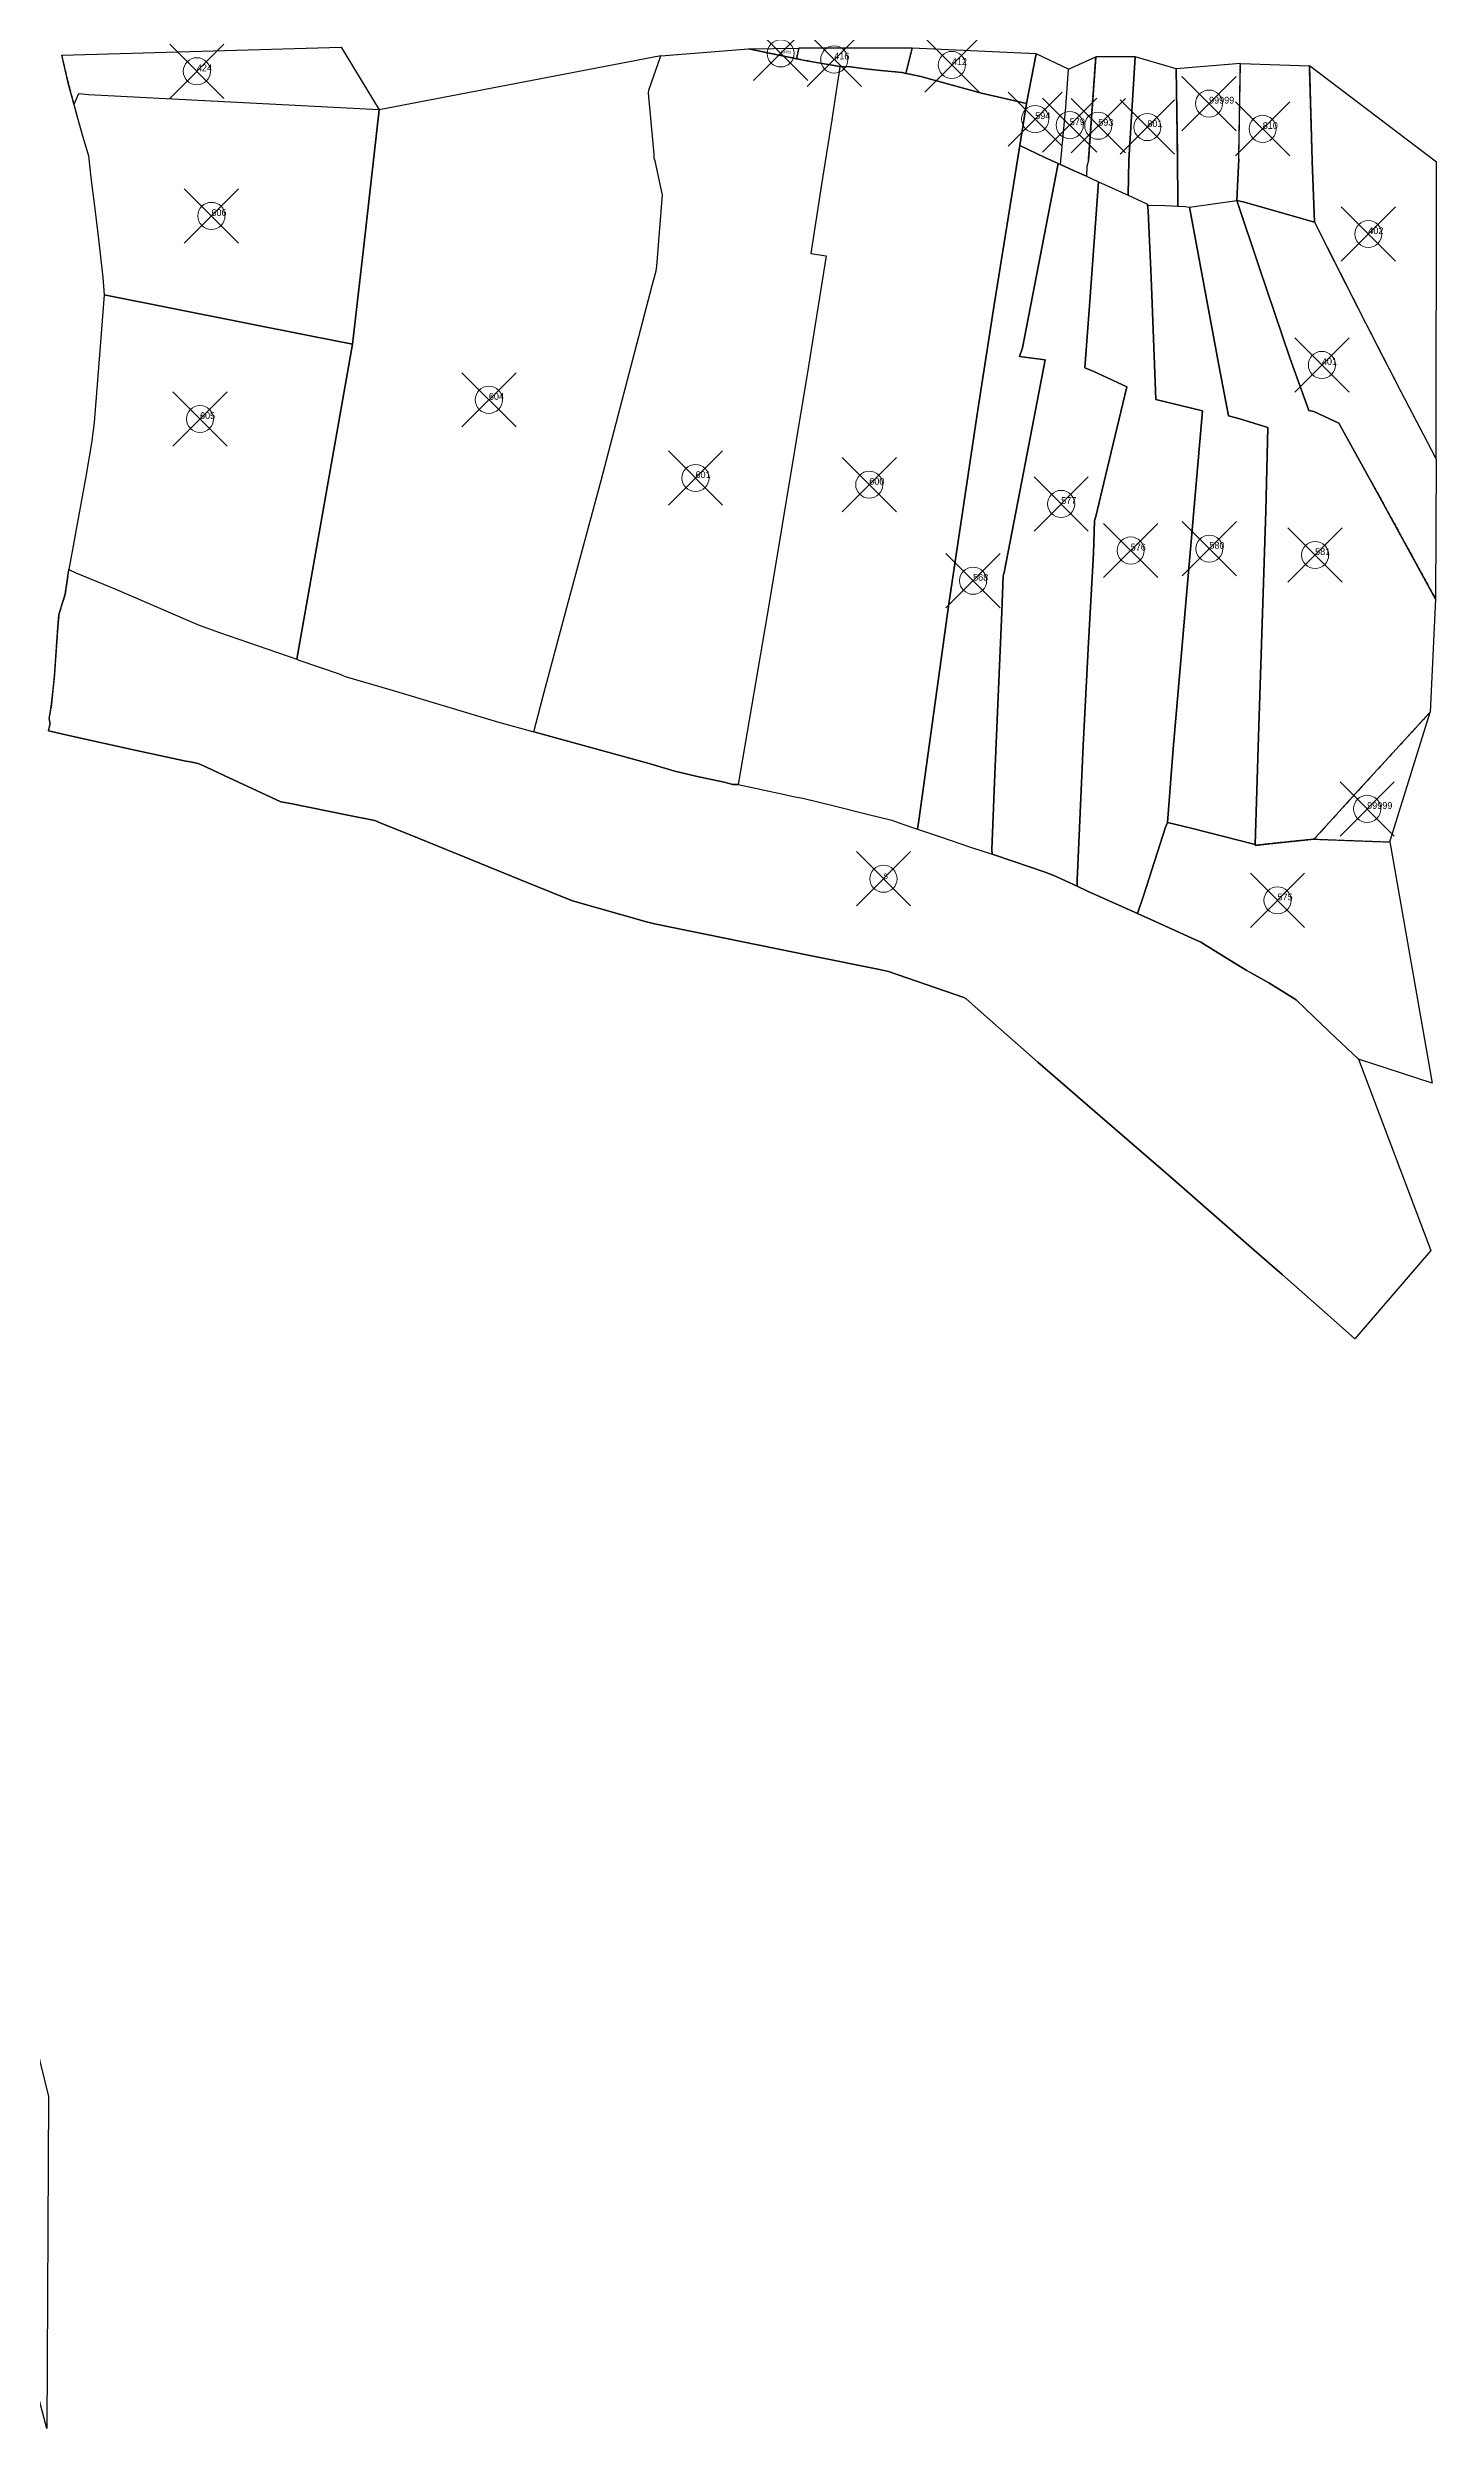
# Model space of a CAD drawing. Header units: millimetres. Extents: x 0 to 2247, y -2746 to 0.
# Drawn here: x 762 to 1274, y -2563 to -1685 of the extents above; entities that cross this region are included whole.
import ezdxf

# ---------------------------------------------------------------- set-up
doc = ezdxf.new("R2010")
doc.units = ezdxf.units.MM
doc.header["$PDMODE"] = 35
doc.header["$PDSIZE"] = 10
doc.linetypes.add('DASHED', pattern=[0.75, 0.5, -0.25])
doc.linetypes.add('DASHED2', pattern=[9.525, 6.35, -3.175])
for name, color, linetype, lineweight in [('Poly_Survey_Bndry', 250, 'Continuous', 30), ('Poly_Village_Bndry', 250, 'Continuous', 30), ('Text_Survey_No', 250, 'Continuous', 0)]:
    doc.layers.add(name, color=color, linetype=linetype, lineweight=lineweight)
doc.styles.get("Standard").update_dxf_attribs({"font": 'SakalBharati.ttf'})

msp = doc.modelspace()

# ---------------------------------------------------------------- linework, layer by layer
at = {"layer": 'Poly_Survey_Bndry', "linetype": 'ByBlock'}
for points in [[(767.46, -1688), (870.5, -1685.05), (884.52, -1708.11), (777.32, -1702.62), (773.65, -1702.22), (771.97, -1706.17), (771.79, -1705.48), (769.98, -1698.74)], [(988.8, -1740.98), (988.94, -1739.61), (986.27, -1726.99), (985.92, -1726.06), (985.93, -1724.45), (983.82, -1701.94), (983.89, -1700.89), (988.36, -1688.25), (884.52, -1708.11), (878.73, -1759.39), (874.71, -1794.56), (854.1, -1910.72), (854.9, -1911), (869.72, -1916.07), (872.01, -1917.05), (889.36, -1922.06), (928.18, -1933.72), (941.58, -1937.43), (944.86, -1924.69), (954.25, -1889.81), (966.36, -1844.81), (977.4, -1802.47), (985.19, -1772.92), (986.58, -1767.44), (986.9, -1765.77)], [(988.8, -1740.98), (988.94, -1739.61), (986.27, -1726.99), (985.92, -1726.06), (985.93, -1724.45), (983.82, -1701.94), (983.89, -1700.89), (988.36, -1688.25), (1020.69, -1685.69), (1038.41, -1689.3), (1042.15, -1690.06), (1054.32, -1692.18), (1053.92, -1694.96), (1053.63, -1697.07), (1051.38, -1711.78), (1047.51, -1736.39), (1043.63, -1761.13), (1049.27, -1762.01), (1042.77, -1802.68), (1028.29, -1890), (1016.87, -1956.85), (1014.94, -1956.84), (1011.65, -1955.97), (1001.24, -1953.82), (993.53, -1951.94), (983.56, -1949.06), (941.58, -1937.43), (944.86, -1924.69), (954.25, -1889.81), (966.36, -1844.81), (977.4, -1802.47), (985.19, -1772.92), (986.58, -1767.44), (986.9, -1765.77)], [(1120.68, -1721.25), (1123.23, -1705.86), (1106.59, -1701.96), (1084.22, -1695.86), (1080.1, -1695.02), (1078.7, -1694.72), (1077.31, -1694.41), (1069.41, -1693.63), (1063.71, -1692.96), (1058.23, -1692.32), (1054.32, -1692.18), (1053.92, -1694.96), (1053.63, -1697.07), (1051.38, -1711.78), (1047.51, -1736.39), (1043.63, -1761.13), (1049.27, -1762.01), (1042.77, -1802.68), (1028.29, -1890), (1016.87, -1956.85), (1033.4, -1960.42), (1037.81, -1961.37), (1040.75, -1961.89), (1052.27, -1964.77), (1064.37, -1967.78), (1073.58, -1969.97), (1077.54, -1971.5), (1082.96, -1973.33), (1083.42, -1970.19), (1089.04, -1930.22), (1094.49, -1890.3), (1105.21, -1818.78), (1111.23, -1780.07)], [(1038.41, -1689.3), (1020.69, -1685.69), (1039.28, -1685.34)], [(1081.06, -1685.44), (1039.28, -1685.34), (1038.41, -1689.3), (1042.15, -1690.06), (1054.32, -1692.18), (1058.23, -1692.32), (1063.71, -1692.96), (1069.41, -1693.63), (1077.31, -1694.41), (1078.7, -1694.72)], [(1126.75, -1687.53), (1081.06, -1685.44), (1078.7, -1694.72), (1080.1, -1695.02), (1084.22, -1695.86), (1106.59, -1701.96), (1123.23, -1705.86)], [(1138.67, -1693.16), (1126.75, -1687.53), (1123.23, -1705.86), (1120.68, -1721.25), (1129.91, -1725.73), (1134.81, -1727.92), (1135.75, -1728.34), (1137.65, -1707.09)], [(1145.98, -1726.84), (1145.36, -1728.98), (1145.27, -1732.65), (1140.8, -1730.62), (1135.75, -1728.34), (1137.65, -1707.09), (1138.67, -1693.16), (1148.68, -1688.63)], [(1145.98, -1726.84), (1145.36, -1728.98), (1145.27, -1732.65), (1149.74, -1734.69), (1160.64, -1739.65), (1160.92, -1726.68), (1163.29, -1688.63), (1148.68, -1688.63)], [(1160.92, -1726.68), (1160.64, -1739.65), (1167.77, -1742.9), (1167.82, -1743.28), (1174.35, -1743.46), (1178.98, -1743.7), (1178.79, -1724.47), (1178.41, -1692.97), (1163.29, -1688.63)], [(1178.79, -1724.47), (1178.98, -1743.7), (1181.68, -1743.83), (1183.27, -1743.98), (1200.77, -1741.54), (1201.43, -1726.21), (1202.01, -1691.07), (1178.41, -1692.97)], [(1228.49, -1727), (1229.35, -1749.6), (1203.02, -1742.03), (1200.77, -1741.54), (1201.43, -1726.21), (1202.01, -1691.07), (1227.46, -1691.94)], [(1228.49, -1727), (1229.35, -1749.6), (1248.13, -1786.67), (1261.22, -1811.98), (1270.87, -1830.55), (1274.25, -1836.91), (1274.32, -1727.41), (1227.46, -1691.94)], [(775.16, -1717.77), (776.38, -1721.73), (777.35, -1725.12), (778.39, -1734.22), (779.63, -1744.68), (779.75, -1745.62), (780.98, -1755.79), (782.65, -1769.99), (783.15, -1776.32), (859.67, -1791.56), (874.71, -1794.56), (878.73, -1759.39), (884.52, -1708.11), (777.32, -1702.62), (773.65, -1702.22), (771.97, -1706.17), (773.18, -1710.71)], [(1134.81, -1727.92), (1129.91, -1725.73), (1120.68, -1721.25), (1111.23, -1780.07), (1105.21, -1818.78), (1094.49, -1890.3), (1089.04, -1930.22), (1083.42, -1970.19), (1082.96, -1973.33), (1091.11, -1976.02), (1102.58, -1979.98), (1110.52, -1982.62), (1110.45, -1980.81), (1111.51, -1953.13), (1114.07, -1893.21), (1114.62, -1879.89), (1114.89, -1878.7), (1122.13, -1841.23), (1130.05, -1800.32), (1120.62, -1799.08), (1121.64, -1795.83)], [(1134.81, -1727.92), (1135.75, -1728.34), (1140.8, -1730.62), (1145.27, -1732.65), (1149.74, -1734.69), (1146.5, -1778.66), (1144.69, -1803.24), (1148.05, -1804.63), (1160.16, -1810.32), (1152.35, -1843.05), (1148.67, -1858.11), (1148.3, -1859.58), (1147.82, -1871.66), (1146.07, -1904.57), (1144.07, -1942.48), (1141.82, -1992.15), (1141.84, -1994.41), (1133.29, -1990.49), (1130.09, -1989.22), (1118.45, -1985.26), (1110.52, -1982.62), (1110.45, -1980.81), (1111.51, -1953.13), (1114.07, -1893.21), (1114.62, -1879.89), (1114.89, -1878.7), (1122.13, -1841.23), (1130.05, -1800.32), (1120.62, -1799.08), (1121.64, -1795.83)], [(1160.64, -1739.65), (1167.77, -1742.9), (1167.82, -1743.28), (1168.03, -1745.08), (1168.17, -1748.35), (1169.1, -1769.99), (1170.88, -1814.94), (1188.05, -1819.08), (1177.29, -1943.78), (1175.12, -1970.88), (1174.45, -1972.65), (1166.44, -1997.55), (1164.08, -2004.49), (1145.7, -1996.18), (1141.84, -1994.41), (1141.82, -1992.15), (1144.07, -1942.48), (1146.07, -1904.57), (1147.82, -1871.66), (1148.3, -1859.58), (1148.67, -1858.11), (1152.35, -1843.05), (1160.16, -1810.32), (1148.05, -1804.63), (1144.69, -1803.24), (1146.5, -1778.66), (1149.74, -1734.69)], [(1178.98, -1743.7), (1181.68, -1743.83), (1183.27, -1743.98), (1194.13, -1802.28), (1197.62, -1820.98), (1201.88, -1822.08), (1212.2, -1825.26), (1211.46, -1855.99), (1208.73, -1939.22), (1207.43, -1978.94), (1183.91, -1972.98), (1175.12, -1970.88), (1177.29, -1943.78), (1188.05, -1819.08), (1170.88, -1814.94), (1169.1, -1769.99), (1168.17, -1748.35), (1168.03, -1745.08), (1167.82, -1743.28), (1174.35, -1743.46)], [(1250.53, -1845.62), (1274.02, -1888.5), (1271.97, -1930.15), (1248.37, -1955.92), (1229.81, -1976.32), (1229.18, -1977.03), (1211.61, -1978.84), (1207.61, -1979.31), (1207.43, -1978.94), (1208.73, -1939.22), (1211.46, -1855.99), (1212.2, -1825.26), (1201.88, -1822.08), (1197.62, -1820.98), (1194.13, -1802.28), (1183.27, -1743.98), (1200.77, -1741.54), (1209.11, -1766.54), (1220.31, -1799.61), (1227.25, -1819.04), (1229.13, -1819.36), (1238.31, -1823.63)], [(1250.53, -1845.62), (1238.31, -1823.63), (1229.13, -1819.36), (1227.25, -1819.04), (1220.31, -1799.61), (1209.11, -1766.54), (1200.77, -1741.54), (1203.02, -1742.03), (1229.35, -1749.6), (1248.13, -1786.67), (1261.22, -1811.98), (1270.87, -1830.55), (1274.25, -1836.91), (1274.02, -1888.5)], [(874.71, -1794.56), (859.67, -1791.56), (783.15, -1776.32), (781.87, -1792.25), (779.4, -1823.46), (778.47, -1831.01), (776.33, -1843.34), (770.07, -1877.66), (772.63, -1878.78), (787.67, -1884.99), (813.85, -1896.26), (818.13, -1898.09), (825.62, -1900.88), (854.1, -1910.72)], [(1244.27, -2161.22), (1235.22, -2153.26), (1217.41, -2137.59), (1207.1, -2128.56), (1176.42, -2101.64), (1150.23, -2079.02), (1127.34, -2059.21), (1109.67, -2043.64), (1100.95, -2035.94), (1100.06, -2035.37), (1072.31, -2025.84), (1068.98, -2025.14), (1043.89, -2020.05), (986.04, -2008.31), (983.04, -2007.55), (955.81, -1999.77), (939.28, -1993.13), (913.14, -1982.48), (898.61, -1976.56), (884.85, -1970.96), (882.93, -1970.19), (873, -1968.18), (851.79, -1963.89), (848.27, -1963.23), (836.12, -1957.59), (827.39, -1953.51), (820.91, -1950.47), (817.72, -1949.14), (814.92, -1948.58), (813.18, -1948.23), (805.8, -1946.65), (795.06, -1944.36), (770.57, -1938.89), (762.61, -1937.14), (763.17, -1934.35), (762.79, -1932.51), (763.64, -1928.18), (764.16, -1922.87), (764.76, -1916.99), (766.04, -1898.86), (766.47, -1894.28), (767.54, -1890.59), (768.17, -1888.64), (768.79, -1886.69), (770.07, -1877.66), (772.63, -1878.78), (787.67, -1884.99), (813.85, -1896.26), (818.13, -1898.09), (825.62, -1900.88), (854.1, -1910.72), (854.9, -1911), (869.72, -1916.07), (872.01, -1917.05), (889.36, -1922.06), (928.18, -1933.72), (941.58, -1937.43), (983.56, -1949.06), (993.53, -1951.94), (1001.24, -1953.82), (1011.65, -1955.97), (1014.94, -1956.84), (1016.87, -1956.85), (1033.4, -1960.42), (1037.81, -1961.37), (1040.75, -1961.89), (1052.27, -1964.77), (1064.37, -1967.78), (1073.58, -1969.97), (1077.54, -1971.5), (1082.96, -1973.33), (1091.11, -1976.02), (1102.58, -1979.98), (1110.52, -1982.62), (1118.45, -1985.26), (1130.09, -1989.22), (1133.29, -1990.49), (1141.84, -1994.41), (1145.7, -1996.18), (1164.08, -2004.49), (1168.99, -2006.71), (1183.93, -2013.46), (1187.42, -2014.97), (1196.55, -2020.71), (1204.18, -2025.3), (1212.47, -2030), (1222.58, -2036.27), (1229.18, -2042.61), (1234.87, -2048.08), (1245.53, -2058.13), (1272.19, -2128.63)], [(1257.12, -1978.07), (1271.97, -1930.15), (1248.37, -1955.92), (1229.81, -1976.32), (1229.18, -1977.03)], [(1175.12, -1970.88), (1183.91, -1972.98), (1207.43, -1978.94), (1207.61, -1979.31), (1211.61, -1978.84), (1229.18, -1977.03), (1257.12, -1978.07), (1272.73, -2067.02), (1245.53, -2058.13), (1234.87, -2048.08), (1229.18, -2042.61), (1222.58, -2036.27), (1212.47, -2030), (1204.18, -2025.3), (1196.55, -2020.71), (1187.42, -2014.97), (1183.93, -2013.46), (1168.99, -2006.71), (1164.08, -2004.49), (1166.44, -1997.55), (1174.45, -1972.65)]]:
    msp.add_lwpolyline(points, close=True, dxfattribs=at)
at = {"layer": 'Poly_Survey_Bndry', "linetype": 'DASHED'}
for points in [[(767.46, -1688), (769.98, -1698.74), (771.79, -1705.48), (771.97, -1706.17)], [(1038.41, -1689.3), (1020.69, -1685.69)], [(1038.41, -1689.3), (1039.28, -1685.34)], [(1054.32, -1692.18), (1042.15, -1690.06), (1038.41, -1689.3)], [(1123.23, -1705.86), (1126.75, -1687.53)], [(1145.98, -1726.84), (1148.68, -1688.63)], [(1160.92, -1726.68), (1163.29, -1688.63)], [(1178.79, -1724.47), (1178.41, -1692.97)], [(1201.43, -1726.21), (1202.01, -1691.07)], [(1228.49, -1727), (1227.46, -1691.94)], [(771.97, -1706.17), (773.18, -1710.71), (775.16, -1717.77)], [(1250.53, -1845.62), (1274.02, -1888.5)], [(1271.97, -1930.15), (1248.37, -1955.92), (1229.81, -1976.32), (1229.18, -1977.03)], [(1229.18, -1977.03), (1211.61, -1978.84), (1207.61, -1979.31), (1207.43, -1978.94)], [(1229.18, -1977.03), (1257.12, -1978.07)]]:
    msp.add_lwpolyline(points, dxfattribs=at)
at = {"layer": 'Poly_Survey_Bndry', "linetype": 'ByBlock'}
for points in [[(988.8, -1740.98), (988.94, -1739.61), (986.27, -1726.99), (985.92, -1726.06), (985.93, -1724.45), (983.82, -1701.94), (983.89, -1700.89), (988.36, -1688.25)], [(1054.32, -1692.18), (1053.92, -1694.96), (1053.63, -1697.07), (1051.38, -1711.78), (1047.51, -1736.39), (1043.63, -1761.13), (1049.27, -1762.01), (1042.77, -1802.68), (1028.29, -1890), (1016.87, -1956.85)], [(884.52, -1708.11), (777.32, -1702.62), (773.65, -1702.22), (771.97, -1706.17)], [(874.71, -1794.56), (878.73, -1759.39), (884.52, -1708.11)], [(1123.23, -1705.86), (1120.68, -1721.25)], [(775.16, -1717.77), (776.38, -1721.73)], [(1120.68, -1721.25), (1111.23, -1780.07), (1105.21, -1818.78), (1094.49, -1890.3), (1089.04, -1930.22), (1083.42, -1970.19), (1082.96, -1973.33)], [(1134.81, -1727.92), (1121.64, -1795.83), (1120.62, -1799.08), (1130.05, -1800.32), (1122.13, -1841.23), (1114.89, -1878.7), (1114.62, -1879.89), (1114.07, -1893.21), (1111.51, -1953.13), (1110.45, -1980.81), (1110.52, -1982.62)], [(1120.68, -1721.25), (1129.91, -1725.73), (1134.81, -1727.92)], [(1134.81, -1727.92), (1135.75, -1728.34)], [(1135.75, -1728.34), (1140.8, -1730.62), (1145.27, -1732.65)], [(1229.35, -1749.6), (1228.49, -1727)], [(1149.74, -1734.69), (1146.5, -1778.66), (1144.69, -1803.24), (1148.05, -1804.63), (1160.16, -1810.32), (1152.35, -1843.05), (1148.67, -1858.11), (1148.3, -1859.58), (1147.82, -1871.66), (1146.07, -1904.57), (1144.07, -1942.48), (1141.82, -1992.15), (1141.84, -1994.41)], [(1145.27, -1732.65), (1149.74, -1734.69)], [(1149.74, -1734.69), (1160.64, -1739.65)], [(941.58, -1937.43), (944.86, -1924.69), (954.25, -1889.81), (966.36, -1844.81), (977.4, -1802.47), (985.19, -1772.92), (986.58, -1767.44), (986.9, -1765.77), (988.8, -1740.98)], [(1160.64, -1739.65), (1167.77, -1742.9), (1167.82, -1743.28)], [(1167.82, -1743.28), (1174.35, -1743.46), (1178.98, -1743.7)], [(1167.82, -1743.28), (1168.03, -1745.08), (1168.17, -1748.35), (1169.1, -1769.99), (1170.88, -1814.94), (1188.05, -1819.08), (1177.29, -1943.78), (1175.12, -1970.88)], [(1178.98, -1743.7), (1181.68, -1743.83), (1183.27, -1743.98)], [(1183.27, -1743.98), (1200.77, -1741.54)], [(1183.27, -1743.98), (1194.13, -1802.28), (1197.62, -1820.98), (1201.88, -1822.08), (1212.2, -1825.26), (1211.46, -1855.99), (1208.73, -1939.22), (1207.43, -1978.94)], [(1200.77, -1741.54), (1209.11, -1766.54), (1220.31, -1799.61), (1227.25, -1819.04), (1229.13, -1819.36), (1238.31, -1823.63), (1250.53, -1845.62)], [(1200.77, -1741.54), (1203.02, -1742.03), (1229.35, -1749.6)], [(783.15, -1776.32), (859.67, -1791.56), (874.71, -1794.56)], [(874.71, -1794.56), (854.1, -1910.72)], [(770.07, -1877.66), (772.63, -1878.78), (787.67, -1884.99), (813.85, -1896.26), (818.13, -1898.09), (825.62, -1900.88), (854.1, -1910.72)], [(854.1, -1910.72), (854.9, -1911), (869.72, -1916.07), (872.01, -1917.05), (889.36, -1922.06), (928.18, -1933.72), (941.58, -1937.43)], [(941.58, -1937.43), (983.56, -1949.06), (993.53, -1951.94), (1001.24, -1953.82), (1011.65, -1955.97), (1014.94, -1956.84), (1016.87, -1956.85)], [(1016.87, -1956.85), (1033.4, -1960.42), (1037.81, -1961.37), (1040.75, -1961.89), (1052.27, -1964.77), (1064.37, -1967.78), (1073.58, -1969.97), (1077.54, -1971.5), (1082.96, -1973.33)], [(1082.96, -1973.33), (1091.11, -1976.02), (1102.58, -1979.98), (1110.52, -1982.62)], [(1175.12, -1970.88), (1174.45, -1972.65), (1166.44, -1997.55), (1164.08, -2004.49)], [(1207.43, -1978.94), (1183.91, -1972.98), (1175.12, -1970.88)], [(1110.52, -1982.62), (1118.45, -1985.26), (1130.09, -1989.22), (1133.29, -1990.49), (1141.84, -1994.41)], [(1141.84, -1994.41), (1145.7, -1996.18), (1164.08, -2004.49)], [(1164.08, -2004.49), (1168.99, -2006.71), (1183.93, -2013.46), (1187.42, -2014.97), (1196.55, -2020.71), (1204.18, -2025.3), (1212.47, -2030), (1222.58, -2036.27), (1229.18, -2042.61)], [(1229.18, -2042.61), (1234.87, -2048.08), (1245.53, -2058.13)]]:
    msp.add_lwpolyline(points, dxfattribs=at)
at = {"layer": 'Poly_Survey_Bndry'}
for points in [[(1078.7, -1694.72), (1077.31, -1694.41), (1069.41, -1693.63), (1063.71, -1692.96), (1058.23, -1692.32), (1054.32, -1692.18)], [(1078.7, -1694.72), (1081.06, -1685.44)], [(1135.75, -1728.34), (1137.65, -1707.09), (1138.67, -1693.16)], [(1123.23, -1705.86), (1106.59, -1701.96), (1084.22, -1695.86), (1080.1, -1695.02), (1078.7, -1694.72)], [(1145.98, -1726.84), (1145.36, -1728.98), (1145.27, -1732.65)], [(1160.92, -1726.68), (1160.64, -1739.65)], [(1178.79, -1724.47), (1178.98, -1743.7)], [(1201.43, -1726.21), (1200.77, -1741.54)]]:
    msp.add_lwpolyline(points, dxfattribs=at)
at = {"layer": 'Poly_Survey_Bndry', "linetype": 'DASHED2'}
msp.add_lwpolyline([(1229.35, -1749.6), (1248.13, -1786.67), (1261.22, -1811.98), (1270.87, -1830.55), (1274.25, -1836.91)], dxfattribs=at)
at = {"layer": 'Poly_Survey_Bndry'}
msp.add_lwpolyline([(736.19, -2489.01), (734.36, -2486.87), (732.33, -2483.11), (729.2, -2477.73), (728.06, -2475.92), (726.2, -2473.71), (724.5, -2471.83), (725.73, -2468.15), (726.9, -2465.48), (728.07, -2462.81), (732.79, -2451.14), (736.13, -2443.14), (743.44, -2425.38), (752.96, -2401.55), (762.61, -2440.61), (761.94, -2562.97), (752.39, -2526.91)], close=True, dxfattribs=at)
at = {"layer": 'Poly_Village_Bndry'}
for points in [[(776.38, -1721.73), (777.35, -1725.12), (778.39, -1734.22), (779.63, -1744.68), (779.75, -1745.62)], [(779.75, -1745.62), (780.98, -1755.79), (782.65, -1769.99), (783.15, -1776.32)], [(783.15, -1776.32), (781.87, -1792.25), (779.4, -1823.46), (778.47, -1831.01), (776.33, -1843.34), (770.07, -1877.66)], [(762.61, -1937.14), (770.57, -1938.89), (795.06, -1944.36), (805.8, -1946.65)], [(805.8, -1946.65), (813.18, -1948.23), (814.92, -1948.58)], [(814.92, -1948.58), (817.72, -1949.14), (820.91, -1950.47)], [(820.91, -1950.47), (827.39, -1953.51)], [(827.39, -1953.51), (836.12, -1957.59), (848.27, -1963.23), (851.79, -1963.89), (873, -1968.18)], [(873, -1968.18), (882.93, -1970.19), (884.85, -1970.96), (898.61, -1976.56)], [(898.61, -1976.56), (913.14, -1982.48), (939.28, -1993.13), (955.81, -1999.77), (983.04, -2007.55), (986.04, -2008.31), (1043.89, -2020.05), (1068.98, -2025.14), (1072.31, -2025.84), (1100.06, -2035.37), (1100.95, -2035.94), (1109.67, -2043.64), (1127.34, -2059.21), (1150.23, -2079.02), (1176.42, -2101.64), (1207.1, -2128.56), (1217.41, -2137.59), (1235.22, -2153.26), (1244.27, -2161.22)]]:
    msp.add_lwpolyline(points, dxfattribs=at)
at = {"layer": 'Poly_Village_Bndry', "linetype": 'DASHED'}
for points in [[(770.07, -1877.66), (768.79, -1886.69), (768.17, -1888.64)], [(768.17, -1888.64), (767.54, -1890.59), (766.47, -1894.28), (766.04, -1898.86), (764.76, -1916.99), (764.16, -1922.87), (763.64, -1928.18), (762.79, -1932.51)], [(762.79, -1932.51), (763.17, -1934.35), (762.61, -1937.14)]]:
    msp.add_lwpolyline(points, dxfattribs=at)
at = {"layer": 'Text_Survey_No'}
for p in [(817.3, -1693.92), (1032.54, -1687.34), (1052.29, -1689.57), (1095.66, -1691.58), (1126.38, -1711.56), (1190.47, -1705.83), (1139.11, -1713.78), (1149.62, -1713.99), (1167.71, -1714.49), (1210.25, -1715.15), (822.67, -1747.24), (1249.18, -1753.93), (1232.08, -1802.19), (924.96, -1815.05), (818.45, -1822.12), (1001.13, -1843.89), (1065.2, -1846.35), (1135.95, -1853.44), (1161.58, -1870.62), (1190.59, -1869.94), (1229.57, -1872.26), (1103.48, -1881.75), (1248.77, -1965.87), (1070.44, -1991.63), (1215.72, -1999.57)]:
    msp.add_point(p, dxfattribs=at)

# ---------------------------------------------------------------- texts
for s, height, p in [('424', 2.5, (817.3, -1693.92)), ('99999', 1, (1032.54, -1687.34)), ('416', 2.5, (1052.29, -1689.57)), ('412', 2.5, (1095.66, -1691.58)), ('594', 2.5, (1126.38, -1711.56)), ('579', 2.5, (1139.11, -1713.78)), ('593', 2.5, (1149.62, -1713.99)), ('99999', 2.5, (1190.47, -1705.83)), ('801', 2.5, (1167.71, -1714.49)), ('810', 2.5, (1210.25, -1715.15)), ('606', 2.5, (822.67, -1747.24)), ('402', 2.5, (1249.18, -1753.93)), ('401', 2.5, (1232.08, -1802.19)), ('604', 2.5, (924.96, -1815.05)), ('605', 2.5, (818.45, -1822.12)), ('601', 2.5, (1001.13, -1843.89)), ('600', 2.5, (1065.2, -1846.35)), ('577', 2.5, (1135.95, -1853.44)), ('576', 2.5, (1161.58, -1870.62)), ('580', 2.5, (1190.59, -1869.94)), ('581', 2.5, (1229.57, -1872.26)), ('568', 2.5, (1103.48, -1881.75)), ('99999', 2.5, (1248.77, -1965.87)), ('s', 2.5, (1070.44, -1991.63)), ('575', 2.5, (1215.72, -1999.57))]:
    msp.add_text(s, height=height, dxfattribs=at).set_placement(p)

doc.saveas('drawing.dxf')
